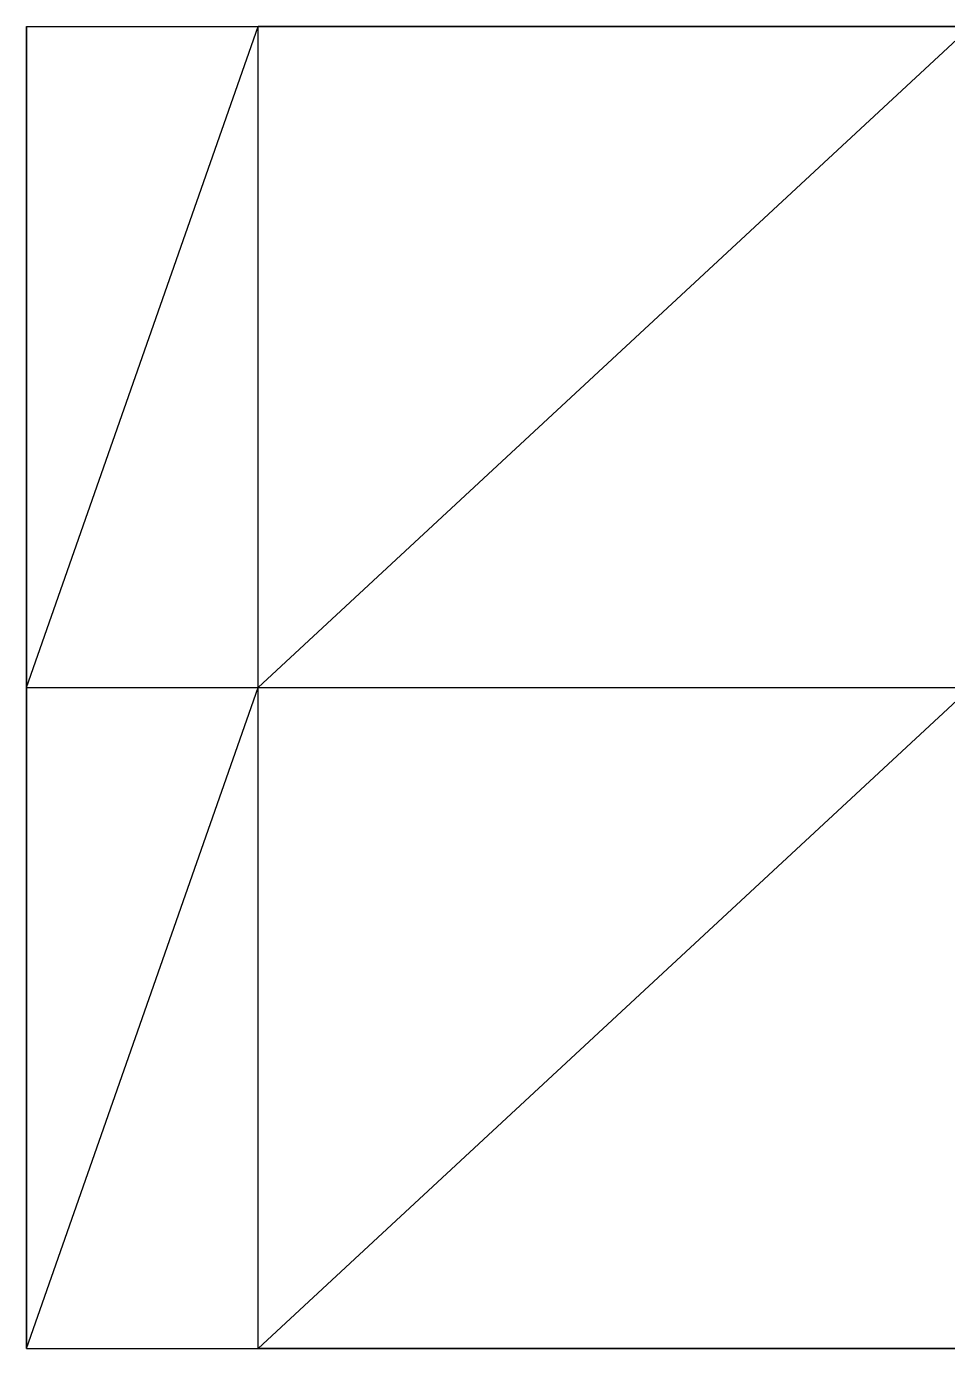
# Model space of a CAD drawing. Header units: metres. Extents: x 0.2 to 44.7, y -22 to 39.7.
# Drawn here: x 0.3 to 11.03, y 0.3 to 15.7 of the extents above; entities that cross this region are included whole.
import ezdxf

# ---------------------------------------------------------------- set-up
doc = ezdxf.new("R2010")
doc.units = ezdxf.units.M
for name, color, linetype in [('beam_x', 3, 'Continuous'), ('beam_y', 2, 'Continuous'), ('brace_xz', 6, 'Continuous'), ('brace_yz', 1, 'Continuous'), ('column', 4, 'Continuous'), ('floor_brace', 5, 'Continuous')]:
    doc.layers.add(name, color=color, linetype=linetype)

msp = doc.modelspace()

# ---------------------------------------------------------------- linework, layer by layer
at = {"layer": 'beam_x'}
for p, q in [((0.3, 15.7), (3, 15.7)), ((0.3, 15.7, 9), (3, 15.7, 9)), ((0.3, 15.7, 15), (3, 15.7, 15)), ((0.3, 15.7, 21), (3, 15.7, 21)), ((0.3, 15.7, 27), (3, 15.7, 27)), ((0.3, 15.7, 33), (3, 15.7, 33)), ((0.3, 15.7, 39), (3, 15.7, 39)), ((0.3, 15.7, 45), (3, 15.7, 45)), ((0.3, 15.7, 51), (3, 15.7, 51)), ((0.3, 15.7, 57), (3, 15.7, 57)), ((0.3, 15.7, 63), (3, 15.7, 63)), ((0.3, 15.7, 69), (3, 15.7, 69)), ((0.3, 15.7, 75), (3, 15.7, 75)), ((0.3, 15.7, 81), (3, 15.7, 81)), ((0.3, 15.7, 87), (3, 15.7, 87)), ((0.3, 15.7, 93), (3, 15.7, 93)), ((0.3, 15.7, 99), (3, 15.7, 99)), ((0.3, 15.7, 105), (3, 15.7, 105)), ((0.3, 15.7, 111), (3, 15.7, 111)), ((0.3, 15.7, 117), (3, 15.7, 117)), ((0.3, 15.7, 123), (3, 15.7, 123)), ((0.3, 15.7, 129), (3, 15.7, 129)), ((0.3, 15.7, 135), (3, 15.7, 135)), ((0.3, 15.7, 141), (3, 15.7, 141)), ((0.3, 15.7, 147), (3, 15.7, 147)), ((0.3, 15.7, 153), (3, 15.7, 153)), ((3, 15.7), (11.3, 15.7)), ((3, 15.7, 9), (11.3, 15.7, 9)), ((3, 15.7, 15), (11.3, 15.7, 15)), ((3, 15.7, 21), (11.3, 15.7, 21)), ((3, 15.7, 27), (11.3, 15.7, 27)), ((3, 15.7, 33), (11.3, 15.7, 33)), ((3, 15.7, 39), (11.3, 15.7, 39)), ((3, 15.7, 45), (11.3, 15.7, 45)), ((3, 15.7, 51), (11.3, 15.7, 51)), ((3, 15.7, 57), (11.3, 15.7, 57)), ((3, 15.7, 63), (11.3, 15.7, 63)), ((3, 15.7, 69), (11.3, 15.7, 69)), ((3, 15.7, 75), (11.3, 15.7, 75)), ((3, 15.7, 81), (11.3, 15.7, 81)), ((3, 15.7, 87), (11.3, 15.7, 87)), ((3, 15.7, 93), (11.3, 15.7, 93)), ((3, 15.7, 99), (11.3, 15.7, 99)), ((3, 15.7, 105), (11.3, 15.7, 105)), ((3, 15.7, 111), (11.3, 15.7, 111)), ((3, 15.7, 117), (11.3, 15.7, 117)), ((3, 15.7, 123), (11.3, 15.7, 123)), ((3, 15.7, 129), (11.3, 15.7, 129)), ((3, 15.7, 135), (11.3, 15.7, 135)), ((3, 15.7, 141), (11.3, 15.7, 141)), ((3, 15.7, 147), (11.3, 15.7, 147)), ((3, 15.7, 153), (11.3, 15.7, 153)), ((0.3, 8), (3, 8)), ((0.3, 8, 27), (3, 8, 27)), ((0.3, 8, 51), (3, 8, 51)), ((0.3, 8, 75), (3, 8, 75)), ((0.3, 8, 99), (3, 8, 99)), ((0.3, 8, 123), (3, 8, 123)), ((0.3, 8, 147), (3, 8, 147)), ((3, 8), (11.3, 8)), ((3, 8, 27), (11.3, 8, 27)), ((3, 8, 51), (11.3, 8, 51)), ((3, 8, 75), (11.3, 8, 75)), ((3, 8, 99), (11.3, 8, 99)), ((3, 8, 123), (11.3, 8, 123)), ((3, 8, 147), (11.3, 8, 147)), ((0.3, 0.3), (3, 0.3)), ((0.3, 0.3, 9), (3, 0.3, 9)), ((0.3, 0.3, 15), (3, 0.3, 15)), ((0.3, 0.3, 21), (3, 0.3, 21)), ((0.3, 0.3, 27), (3, 0.3, 27)), ((0.3, 0.3, 33), (3, 0.3, 33)), ((0.3, 0.3, 39), (3, 0.3, 39)), ((0.3, 0.3, 45), (3, 0.3, 45)), ((0.3, 0.3, 51), (3, 0.3, 51)), ((0.3, 0.3, 57), (3, 0.3, 57)), ((0.3, 0.3, 63), (3, 0.3, 63)), ((0.3, 0.3, 69), (3, 0.3, 69)), ((0.3, 0.3, 75), (3, 0.3, 75)), ((0.3, 0.3, 81), (3, 0.3, 81)), ((0.3, 0.3, 87), (3, 0.3, 87)), ((0.3, 0.3, 93), (3, 0.3, 93)), ((0.3, 0.3, 99), (3, 0.3, 99)), ((0.3, 0.3, 105), (3, 0.3, 105)), ((0.3, 0.3, 111), (3, 0.3, 111)), ((0.3, 0.3, 117), (3, 0.3, 117)), ((0.3, 0.3, 123), (3, 0.3, 123)), ((0.3, 0.3, 129), (3, 0.3, 129)), ((0.3, 0.3, 135), (3, 0.3, 135)), ((0.3, 0.3, 141), (3, 0.3, 141)), ((0.3, 0.3, 147), (3, 0.3, 147)), ((0.3, 0.3, 153), (3, 0.3, 153)), ((3, 0.3), (11.3, 0.3)), ((3, 0.3, 9), (11.3, 0.3, 9)), ((3, 0.3, 15), (11.3, 0.3, 15)), ((3, 0.3, 21), (11.3, 0.3, 21)), ((3, 0.3, 27), (11.3, 0.3, 27)), ((3, 0.3, 33), (11.3, 0.3, 33)), ((3, 0.3, 39), (11.3, 0.3, 39)), ((3, 0.3, 45), (11.3, 0.3, 45)), ((3, 0.3, 51), (11.3, 0.3, 51)), ((3, 0.3, 57), (11.3, 0.3, 57)), ((3, 0.3, 63), (11.3, 0.3, 63)), ((3, 0.3, 69), (11.3, 0.3, 69)), ((3, 0.3, 75), (11.3, 0.3, 75)), ((3, 0.3, 81), (11.3, 0.3, 81)), ((3, 0.3, 87), (11.3, 0.3, 87)), ((3, 0.3, 93), (11.3, 0.3, 93)), ((3, 0.3, 99), (11.3, 0.3, 99)), ((3, 0.3, 105), (11.3, 0.3, 105)), ((3, 0.3, 111), (11.3, 0.3, 111)), ((3, 0.3, 117), (11.3, 0.3, 117)), ((3, 0.3, 123), (11.3, 0.3, 123)), ((3, 0.3, 129), (11.3, 0.3, 129)), ((3, 0.3, 135), (11.3, 0.3, 135)), ((3, 0.3, 141), (11.3, 0.3, 141)), ((3, 0.3, 147), (11.3, 0.3, 147)), ((3, 0.3, 153), (11.3, 0.3, 153))]:
    msp.add_line(p, q, dxfattribs=at)
at = {"layer": 'beam_y'}
for p, q in [((0.3, 8), (0.3, 15.7)), ((0.3, 8, 9), (0.3, 15.7, 9)), ((0.3, 8, 15), (0.3, 15.7, 15)), ((0.3, 8, 21), (0.3, 15.7, 21)), ((0.3, 8, 27), (0.3, 15.7, 27)), ((0.3, 8, 33), (0.3, 15.7, 33)), ((0.3, 8, 39), (0.3, 15.7, 39)), ((0.3, 8, 45), (0.3, 15.7, 45)), ((0.3, 8, 51), (0.3, 15.7, 51)), ((0.3, 8, 57), (0.3, 15.7, 57)), ((0.3, 8, 63), (0.3, 15.7, 63)), ((0.3, 8, 69), (0.3, 15.7, 69)), ((0.3, 8, 75), (0.3, 15.7, 75)), ((0.3, 8, 81), (0.3, 15.7, 81)), ((0.3, 8, 87), (0.3, 15.7, 87)), ((0.3, 8, 93), (0.3, 15.7, 93)), ((0.3, 8, 99), (0.3, 15.7, 99)), ((0.3, 8, 105), (0.3, 15.7, 105)), ((0.3, 8, 111), (0.3, 15.7, 111)), ((0.3, 8, 117), (0.3, 15.7, 117)), ((0.3, 8, 123), (0.3, 15.7, 123)), ((0.3, 8, 129), (0.3, 15.7, 129)), ((0.3, 8, 135), (0.3, 15.7, 135)), ((0.3, 8, 141), (0.3, 15.7, 141)), ((0.3, 8, 147), (0.3, 15.7, 147)), ((0.3, 8, 153), (0.3, 15.7, 153)), ((3, 8), (3, 15.7)), ((3, 8, 27), (3, 15.7, 27)), ((3, 8, 51), (3, 15.7, 51)), ((3, 8, 75), (3, 15.7, 75)), ((3, 8, 99), (3, 15.7, 99)), ((3, 8, 123), (3, 15.7, 123)), ((3, 8, 147), (3, 15.7, 147)), ((0.3, 0.3), (0.3, 8)), ((0.3, 0.3, 9), (0.3, 8, 9)), ((0.3, 0.3, 15), (0.3, 8, 15)), ((0.3, 0.3, 21), (0.3, 8, 21)), ((0.3, 0.3, 27), (0.3, 8, 27)), ((0.3, 0.3, 33), (0.3, 8, 33)), ((0.3, 0.3, 39), (0.3, 8, 39)), ((0.3, 0.3, 45), (0.3, 8, 45)), ((0.3, 0.3, 51), (0.3, 8, 51)), ((0.3, 0.3, 57), (0.3, 8, 57)), ((0.3, 0.3, 63), (0.3, 8, 63)), ((0.3, 0.3, 69), (0.3, 8, 69)), ((0.3, 0.3, 75), (0.3, 8, 75)), ((0.3, 0.3, 81), (0.3, 8, 81)), ((0.3, 0.3, 87), (0.3, 8, 87)), ((0.3, 0.3, 93), (0.3, 8, 93)), ((0.3, 0.3, 99), (0.3, 8, 99)), ((0.3, 0.3, 105), (0.3, 8, 105)), ((0.3, 0.3, 111), (0.3, 8, 111)), ((0.3, 0.3, 117), (0.3, 8, 117)), ((0.3, 0.3, 123), (0.3, 8, 123)), ((0.3, 0.3, 129), (0.3, 8, 129)), ((0.3, 0.3, 135), (0.3, 8, 135)), ((0.3, 0.3, 141), (0.3, 8, 141)), ((0.3, 0.3, 147), (0.3, 8, 147)), ((0.3, 0.3, 153), (0.3, 8, 153)), ((3, 0.3), (3, 8)), ((3, 0.3, 27), (3, 8, 27)), ((3, 0.3, 51), (3, 8, 51)), ((3, 0.3, 75), (3, 8, 75)), ((3, 0.3, 99), (3, 8, 99)), ((3, 0.3, 123), (3, 8, 123)), ((3, 0.3, 147), (3, 8, 147))]:
    msp.add_line(p, q, dxfattribs=at)
at = {"layer": 'brace_xz'}
for p, q in [((3, 15.7), (11.3, 15.7, 9)), ((11.3, 15.7), (3, 15.7, 9)), ((3, 15.7, 9), (11.3, 15.7, 15)), ((11.3, 15.7, 9), (3, 15.7, 15)), ((3, 15.7, 15), (11.3, 15.7, 21)), ((11.3, 15.7, 15), (3, 15.7, 21)), ((3, 15.7, 21), (11.3, 15.7, 27)), ((11.3, 15.7, 21), (3, 15.7, 27)), ((3, 15.7, 27), (11.3, 15.7, 45)), ((11.3, 15.7, 27), (3, 15.7, 45)), ((3, 15.7, 45), (11.3, 15.7, 63)), ((11.3, 15.7, 45), (3, 15.7, 63)), ((3, 15.7, 63), (11.3, 15.7, 81)), ((11.3, 15.7, 63), (3, 15.7, 81)), ((3, 15.7, 81), (11.3, 15.7, 99)), ((11.3, 15.7, 81), (3, 15.7, 99)), ((3, 15.7, 99), (11.3, 15.7, 117)), ((11.3, 15.7, 99), (3, 15.7, 117)), ((3, 15.7, 117), (11.3, 15.7, 135)), ((11.3, 15.7, 117), (3, 15.7, 135)), ((3, 15.7, 135), (11.3, 15.7, 153)), ((11.3, 15.7, 135), (3, 15.7, 153)), ((3, 0.3), (11.3, 0.3, 9)), ((11.3, 0.3), (3, 0.3, 9)), ((3, 0.3, 9), (11.3, 0.3, 15)), ((11.3, 0.3, 9), (3, 0.3, 15)), ((3, 0.3, 15), (11.3, 0.3, 21)), ((11.3, 0.3, 15), (3, 0.3, 21)), ((3, 0.3, 21), (11.3, 0.3, 27)), ((11.3, 0.3, 21), (3, 0.3, 27)), ((3, 0.3, 27), (11.3, 0.3, 45)), ((11.3, 0.3, 27), (3, 0.3, 45)), ((3, 0.3, 45), (11.3, 0.3, 63)), ((11.3, 0.3, 45), (3, 0.3, 63)), ((3, 0.3, 63), (11.3, 0.3, 81)), ((11.3, 0.3, 63), (3, 0.3, 81)), ((3, 0.3, 81), (11.3, 0.3, 99)), ((11.3, 0.3, 81), (3, 0.3, 99)), ((3, 0.3, 99), (11.3, 0.3, 117)), ((11.3, 0.3, 99), (3, 0.3, 117)), ((3, 0.3, 117), (11.3, 0.3, 135)), ((11.3, 0.3, 117), (3, 0.3, 135)), ((3, 0.3, 135), (11.3, 0.3, 153)), ((11.3, 0.3, 135), (3, 0.3, 153))]:
    msp.add_line(p, q, dxfattribs=at)
at = {"layer": 'brace_yz'}
for p, q in [((0.3, 15.7), (0.3, 8, 15)), ((0.3, 8, 15), (0.3, 15.7, 33)), ((0.3, 15.7, 33), (0.3, 8, 51)), ((0.3, 8, 51), (0.3, 15.7, 69)), ((0.3, 15.7, 39), (0.3, 8, 51)), ((0.3, 15.7, 69), (0.3, 8, 87)), ((0.3, 8, 87), (0.3, 15.7, 105)), ((0.3, 15.7, 75), (0.3, 8, 87)), ((0.3, 15.7, 105), (0.3, 8, 123)), ((0.3, 8, 123), (0.3, 15.7, 141)), ((0.3, 15.7, 111), (0.3, 8, 123)), ((0.3, 15.7, 141), (0.3, 8, 153)), ((0.3, 0.3), (0.3, 8, 15)), ((0.3, 8, 15), (0.3, 0.3, 33)), ((0.3, 0.3, 33), (0.3, 8, 51)), ((0.3, 8, 51), (0.3, 0.3, 69)), ((0.3, 0.3, 39), (0.3, 8, 51)), ((0.3, 0.3, 69), (0.3, 8, 87)), ((0.3, 8, 87), (0.3, 0.3, 105)), ((0.3, 0.3, 75), (0.3, 8, 87)), ((0.3, 0.3, 105), (0.3, 8, 123)), ((0.3, 8, 123), (0.3, 0.3, 141)), ((0.3, 0.3, 111), (0.3, 8, 123)), ((0.3, 0.3, 141), (0.3, 8, 153))]:
    msp.add_line(p, q, dxfattribs=at)
at = {"layer": 'column'}
for p, q in [((0.3, 15.7), (0.3, 15.7, 9)), ((0.3, 15.7, 9), (0.3, 15.7, 15)), ((0.3, 15.7, 15), (0.3, 15.7, 21)), ((0.3, 15.7, 21), (0.3, 15.7, 27)), ((0.3, 15.7, 27), (0.3, 15.7, 33)), ((0.3, 15.7, 33), (0.3, 15.7, 39)), ((0.3, 15.7, 39), (0.3, 15.7, 45)), ((0.3, 15.7, 45), (0.3, 15.7, 51)), ((0.3, 15.7, 51), (0.3, 15.7, 57)), ((0.3, 15.7, 57), (0.3, 15.7, 63)), ((0.3, 15.7, 63), (0.3, 15.7, 69)), ((0.3, 15.7, 69), (0.3, 15.7, 75)), ((0.3, 15.7, 75), (0.3, 15.7, 81)), ((0.3, 15.7, 81), (0.3, 15.7, 87)), ((0.3, 15.7, 87), (0.3, 15.7, 93)), ((0.3, 15.7, 93), (0.3, 15.7, 99)), ((0.3, 15.7, 99), (0.3, 15.7, 105)), ((0.3, 15.7, 105), (0.3, 15.7, 111)), ((0.3, 15.7, 111), (0.3, 15.7, 117)), ((0.3, 15.7, 117), (0.3, 15.7, 123)), ((0.3, 15.7, 123), (0.3, 15.7, 129)), ((0.3, 15.7, 129), (0.3, 15.7, 135)), ((0.3, 15.7, 135), (0.3, 15.7, 141)), ((0.3, 15.7, 141), (0.3, 15.7, 147)), ((0.3, 15.7, 147), (0.3, 15.7, 153)), ((3, 15.7), (3, 15.7, 9)), ((3, 15.7, 9), (3, 15.7, 15)), ((3, 15.7, 15), (3, 15.7, 21)), ((3, 15.7, 21), (3, 15.7, 27)), ((3, 15.7, 27), (3, 15.7, 33)), ((3, 15.7, 33), (3, 15.7, 39)), ((3, 15.7, 39), (3, 15.7, 45)), ((3, 15.7, 45), (3, 15.7, 51)), ((3, 15.7, 51), (3, 15.7, 57)), ((3, 15.7, 57), (3, 15.7, 63)), ((3, 15.7, 63), (3, 15.7, 69)), ((3, 15.7, 69), (3, 15.7, 75)), ((3, 15.7, 75), (3, 15.7, 81)), ((3, 15.7, 81), (3, 15.7, 87)), ((3, 15.7, 87), (3, 15.7, 93)), ((3, 15.7, 93), (3, 15.7, 99)), ((3, 15.7, 99), (3, 15.7, 105)), ((3, 15.7, 105), (3, 15.7, 111)), ((3, 15.7, 111), (3, 15.7, 117)), ((3, 15.7, 117), (3, 15.7, 123)), ((3, 15.7, 123), (3, 15.7, 129)), ((3, 15.7, 129), (3, 15.7, 135)), ((3, 15.7, 135), (3, 15.7, 141)), ((3, 15.7, 141), (3, 15.7, 147)), ((3, 15.7, 147), (3, 15.7, 153)), ((0.3, 8), (0.3, 8, 9)), ((0.3, 8, 9), (0.3, 8, 15)), ((0.3, 8, 15), (0.3, 8, 21)), ((0.3, 8, 21), (0.3, 8, 27)), ((0.3, 8, 27), (0.3, 8, 33)), ((0.3, 8, 33), (0.3, 8, 39)), ((0.3, 8, 39), (0.3, 8, 45)), ((0.3, 8, 45), (0.3, 8, 51)), ((0.3, 8, 51), (0.3, 8, 57)), ((0.3, 8, 57), (0.3, 8, 63)), ((0.3, 8, 63), (0.3, 8, 69)), ((0.3, 8, 69), (0.3, 8, 75)), ((0.3, 8, 75), (0.3, 8, 81)), ((0.3, 8, 81), (0.3, 8, 87)), ((0.3, 8, 87), (0.3, 8, 93)), ((0.3, 8, 93), (0.3, 8, 99)), ((0.3, 8, 99), (0.3, 8, 105)), ((0.3, 8, 105), (0.3, 8, 111)), ((0.3, 8, 111), (0.3, 8, 117)), ((0.3, 8, 117), (0.3, 8, 123)), ((0.3, 8, 123), (0.3, 8, 129)), ((0.3, 8, 129), (0.3, 8, 135)), ((0.3, 8, 135), (0.3, 8, 141)), ((0.3, 8, 141), (0.3, 8, 147)), ((0.3, 8, 147), (0.3, 8, 153)), ((3, 8), (3, 8, 9)), ((3, 8, 9), (3, 8, 15)), ((3, 8, 15), (3, 8, 21)), ((3, 8, 21), (3, 8, 27)), ((3, 8, 27), (3, 8, 33)), ((3, 8, 33), (3, 8, 39)), ((3, 8, 39), (3, 8, 45)), ((3, 8, 45), (3, 8, 51)), ((3, 8, 51), (3, 8, 57)), ((3, 8, 57), (3, 8, 63)), ((3, 8, 63), (3, 8, 69)), ((3, 8, 69), (3, 8, 75)), ((3, 8, 75), (3, 8, 81)), ((3, 8, 81), (3, 8, 87)), ((3, 8, 87), (3, 8, 93)), ((3, 8, 93), (3, 8, 99)), ((3, 8, 99), (3, 8, 105)), ((3, 8, 105), (3, 8, 111)), ((3, 8, 111), (3, 8, 117)), ((3, 8, 117), (3, 8, 123)), ((3, 8, 123), (3, 8, 129)), ((3, 8, 129), (3, 8, 135)), ((3, 8, 135), (3, 8, 141)), ((3, 8, 141), (3, 8, 147)), ((3, 8, 147), (3, 8, 153)), ((0.3, 0.3), (0.3, 0.3, 9)), ((0.3, 0.3, 9), (0.3, 0.3, 15)), ((0.3, 0.3, 15), (0.3, 0.3, 21)), ((0.3, 0.3, 21), (0.3, 0.3, 27)), ((0.3, 0.3, 27), (0.3, 0.3, 33)), ((0.3, 0.3, 33), (0.3, 0.3, 39)), ((0.3, 0.3, 39), (0.3, 0.3, 45)), ((0.3, 0.3, 45), (0.3, 0.3, 51)), ((0.3, 0.3, 51), (0.3, 0.3, 57)), ((0.3, 0.3, 57), (0.3, 0.3, 63)), ((0.3, 0.3, 63), (0.3, 0.3, 69)), ((0.3, 0.3, 69), (0.3, 0.3, 75)), ((0.3, 0.3, 75), (0.3, 0.3, 81)), ((0.3, 0.3, 81), (0.3, 0.3, 87)), ((0.3, 0.3, 87), (0.3, 0.3, 93)), ((0.3, 0.3, 93), (0.3, 0.3, 99)), ((0.3, 0.3, 99), (0.3, 0.3, 105)), ((0.3, 0.3, 105), (0.3, 0.3, 111)), ((0.3, 0.3, 111), (0.3, 0.3, 117)), ((0.3, 0.3, 117), (0.3, 0.3, 123)), ((0.3, 0.3, 123), (0.3, 0.3, 129)), ((0.3, 0.3, 129), (0.3, 0.3, 135)), ((0.3, 0.3, 135), (0.3, 0.3, 141)), ((0.3, 0.3, 141), (0.3, 0.3, 147)), ((0.3, 0.3, 147), (0.3, 0.3, 153)), ((3, 0.3), (3, 0.3, 9)), ((3, 0.3, 9), (3, 0.3, 15)), ((3, 0.3, 15), (3, 0.3, 21)), ((3, 0.3, 21), (3, 0.3, 27)), ((3, 0.3, 27), (3, 0.3, 33)), ((3, 0.3, 33), (3, 0.3, 39)), ((3, 0.3, 39), (3, 0.3, 45)), ((3, 0.3, 45), (3, 0.3, 51)), ((3, 0.3, 51), (3, 0.3, 57)), ((3, 0.3, 57), (3, 0.3, 63)), ((3, 0.3, 63), (3, 0.3, 69)), ((3, 0.3, 69), (3, 0.3, 75)), ((3, 0.3, 75), (3, 0.3, 81)), ((3, 0.3, 81), (3, 0.3, 87)), ((3, 0.3, 87), (3, 0.3, 93)), ((3, 0.3, 93), (3, 0.3, 99)), ((3, 0.3, 99), (3, 0.3, 105)), ((3, 0.3, 105), (3, 0.3, 111)), ((3, 0.3, 111), (3, 0.3, 117)), ((3, 0.3, 117), (3, 0.3, 123)), ((3, 0.3, 123), (3, 0.3, 129)), ((3, 0.3, 129), (3, 0.3, 135)), ((3, 0.3, 135), (3, 0.3, 141)), ((3, 0.3, 141), (3, 0.3, 147)), ((3, 0.3, 147), (3, 0.3, 153))]:
    msp.add_line(p, q, dxfattribs=at)
at = {"layer": 'floor_brace'}
for p, q in [((0.3, 8), (3, 15.7)), ((0.3, 8, 63), (3, 15.7, 63)), ((0.3, 8, 123), (3, 15.7, 123)), ((3, 8), (11.3, 15.7)), ((3, 8, 63), (11.3, 15.7, 63)), ((3, 8, 123), (11.3, 15.7, 123)), ((0.3, 0.3), (3, 8)), ((0.3, 0.3, 63), (3, 8, 63)), ((0.3, 0.3, 123), (3, 8, 123)), ((3, 0.3), (11.3, 8)), ((3, 0.3, 63), (11.3, 8, 63)), ((3, 0.3, 123), (11.3, 8, 123))]:
    msp.add_line(p, q, dxfattribs=at)

doc.saveas('drawing.dxf')
